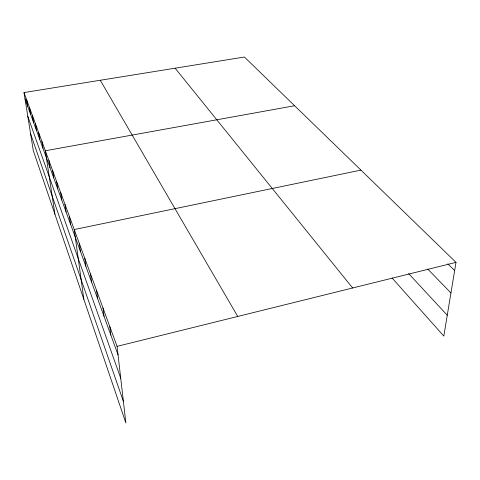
<?xml version="1.0" encoding="UTF-8"?>
<svg xmlns="http://www.w3.org/2000/svg" width="480" height="480" viewBox="0 0 480 480"><rect width="100%" height="100%" fill="white"/><g stroke="black" fill="none" stroke-linecap="round" stroke-linejoin="round"><path stroke-width="0.72" d="M24 92.562L117.072 346.356L125.868 422.976L33.264 150.48L24 92.562L244.416 57.024L456 262.368L443.82 336.084L392.058 277.974M117.072 346.356L456 262.368M360.936 170.106L74.238 229.548L83.856 299.346M294.606 105.738L45.342 150.762L54.936 214.254M447.846 263.856L454.644 270.57M427.854 269.136L450.942 292.986M408.678 273.612L447.264 315.246M175.116 68.196L352.644 287.982M100.26 80.268L237.744 316.452M25.014 98.898L118.062 354.936M27.804 116.352L120.744 378.312M30.606 133.884L123.396 401.43M26.7 99.93L27.72 106.35M32.424 115.536L33.456 122.136M29.508 107.58L30.534 114.09M35.46 123.81L36.498 130.5M38.616 132.426L39.66 139.212M41.91 141.402L42.96 148.284M48.93 160.536L49.986 167.622M52.674 170.748L53.736 177.936M56.592 181.428L57.654 188.718M60.69 192.612L61.758 200.01M64.986 204.33L66.054 211.842M69.498 216.63L70.566 224.25M79.374 243.558L80.436 251.412M84.798 258.342L85.854 266.31M90.522 273.954L91.572 282.048M96.582 290.478L97.62 298.692M103.002 307.992L104.028 316.326M109.824 326.586L110.826 335.04"/></g></svg>
